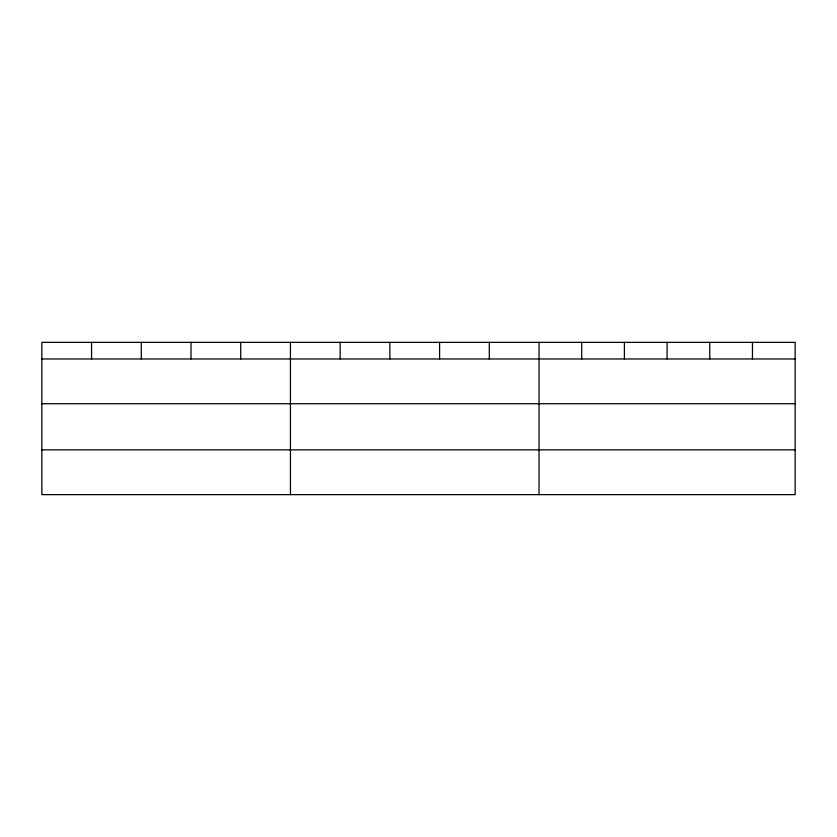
<?xml version="1.0" encoding="UTF-8"?>
<svg xmlns="http://www.w3.org/2000/svg" width="837" height="837" viewBox="0 0 837 837"><rect width="100%" height="100%" fill="white"/><g stroke="black" fill="none" stroke-linecap="round" stroke-linejoin="round"><path stroke-width="1.26" d="M795.15 403.737L795.15 342.364L41.85 342.364L41.85 494.636L795.15 494.636L795.15 403.737L41.85 403.737M41.85 358.968L795.15 358.968M41.85 449.867L795.15 449.867M752.463 342.364L752.463 358.968M709.776 342.364L709.776 358.968M667.089 342.364L667.089 358.968M624.402 342.364L624.402 358.968M581.715 342.364L581.715 358.968M539.028 342.364L539.028 494.636M489.31 342.364L489.31 358.968M439.592 342.364L439.592 358.968M389.875 342.364L389.875 358.968M340.157 342.364L340.157 358.968M290.439 342.364L290.439 494.636M240.721 342.364L240.721 358.968M191.003 342.364L191.003 358.968M141.286 342.364L141.286 358.968M91.568 342.364L91.568 358.968"/></g></svg>
